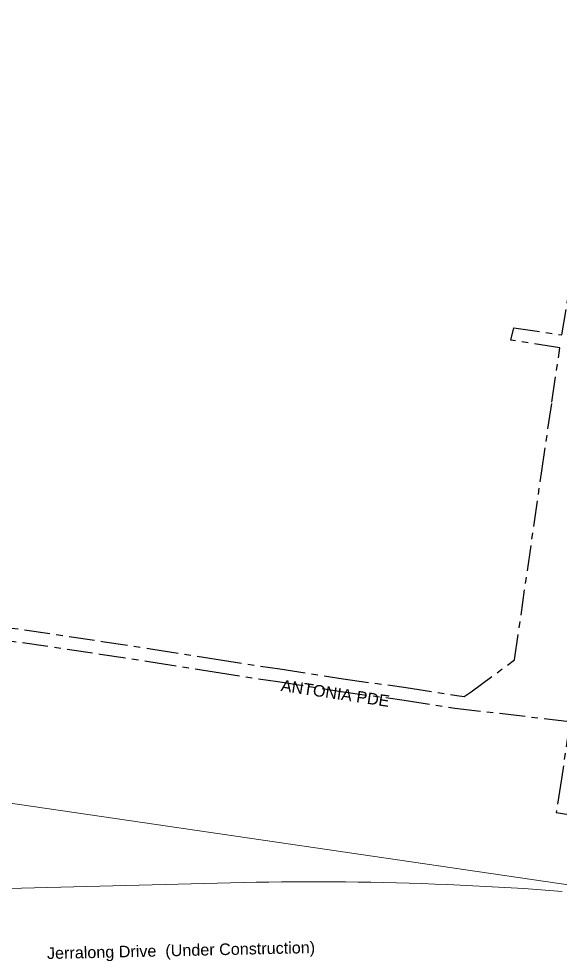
# Model space of a CAD drawing. Header units: metres. Extents: x 302924 to 304532, y 6268290 to 6269135.
# Drawn here: x 304037.7 to 304122, y 6268801.3 to 6268948.2 of the extents above; entities that cross this region are included whole.
import ezdxf

# ---------------------------------------------------------------- set-up
doc = ezdxf.new("R2010")
doc.units = ezdxf.units.M
doc.linetypes.add('Cable Exist UG', pattern=[7, 4, -1, 1, -1])
for name, color, linetype, lineweight in [('_User Miscellaneous1', 30, 'Continuous', 13), ('_User Miscellaneous5', 121, 'Continuous', 13), ('_User_HV_Exist', 1, 'Continuous', 35), ('_User_LV_Exist', 5, 'Continuous', 35), ('Mains_HV_EXT', 13, 'Continuous', 25)]:
    doc.layers.add(name, color=color, linetype=linetype, lineweight=lineweight)
doc.styles.get("Standard").update_dxf_attribs({"font": 'arial.ttf'})

msp = doc.modelspace()

# ---------------------------------------------------------------- linework, layer by layer
at = {"layer": '_User Miscellaneous5', "linetype": 'Continuous', "transparency": 33554597}
for points in [[(304155.9271, 6268808.4573), (303868.4049, 6268850.5457)], [(303995.2766, 6268811.6153), (304070.6426, 6268813.5502), (304072.6316, 6268813.5979), (304074.62, 6268813.6376), (304076.6093, 6268813.6694), (304078.5988, 6268813.6932), (304080.5877, 6268813.7091), (304082.5767, 6268813.7171), (304084.5667, 6268813.717), (304086.556, 6268813.709), (304088.5447, 6268813.693), (304090.5343, 6268813.6692), (304092.5233, 6268813.6383), (304094.5125, 6268813.5985), (304096.5009, 6268813.5507), (304098.4896, 6268813.496), (304100.4776, 6268813.4323), (304102.4657, 6268813.3616), (304104.4532, 6268813.2819), (304106.4408, 6268813.1954), (304108.4278, 6268813.1008), (304110.4149, 6268812.9973), (304112.4005, 6268812.8867), (304114.3863, 6268812.7683), (304116.3722, 6268812.6419), (304118.3566, 6268812.5075), (304120.3413, 6268812.3651), (304122.3244, 6268812.2148)], [(304122.3244, 6268812.2148), (304120.3413, 6268812.3651), (304118.3566, 6268812.5075), (304116.3722, 6268812.6419), (304114.3863, 6268812.7683), (304112.4005, 6268812.8867), (304110.4149, 6268812.9973), (304108.4278, 6268813.1008), (304106.4408, 6268813.1954), (304104.4532, 6268813.2819), (304102.4657, 6268813.3616), (304100.4776, 6268813.4323), (304098.4896, 6268813.496), (304096.5009, 6268813.5507), (304094.5125, 6268813.5985), (304092.5233, 6268813.6383), (304090.5343, 6268813.6692), (304088.5447, 6268813.693), (304086.556, 6268813.709), (304084.5667, 6268813.717), (304082.5767, 6268813.7171), (304080.5877, 6268813.7091), (304078.5988, 6268813.6932), (304076.6093, 6268813.6694), (304074.62, 6268813.6376), (304072.6316, 6268813.5979), (304070.6426, 6268813.5502), (303995.2766, 6268811.6153)]]:
    msp.add_lwpolyline(points, dxfattribs=at)
at = {"layer": 'Mains_HV_EXT', "linetype": 'Cable Exist UG'}
for points in [[(304114.3224, 6268898.1373), (304114.8111, 6268900.0393), (304122.2646, 6268898.9401), (304122.2646, 6268898.9401), (304124.0756, 6268909.7999), (304125.6849, 6268920.7967), (304125.6849, 6268920.7967), (304127.2156, 6268931.2493), (304129.022, 6268942.0082), (304129.022, 6268942.0082), (304130.4832, 6268954.62)], [(304024.7028, 6268854.9986), (304050.6633, 6268851.1842), (304058.5547, 6268849.9466), (304068.42, 6268848.3993), (304078.3389, 6268846.8759), (304088.2036, 6268845.3275), (304098.0288, 6268843.9905), (304105.8913, 6268842.7562), (304107.0566, 6268842.6098), (304108.1667, 6268843.3022), (304108.1667, 6268843.3022), (304114.9129, 6268848.3145), (304119.0968, 6268877.3708), (304120.7207, 6268888.4662), (304120.7207, 6268888.4662), (304121.9582, 6268896.9228), (304114.3224, 6268898.1373)], [(304024.393, 6268853.0228), (304050.3534, 6268849.2084), (304050.3534, 6268849.2084), (304058.2448, 6268847.9708), (304068.1101, 6268846.4234), (304078.0289, 6268844.9), (304087.8935, 6268843.3517), (304097.7187, 6268842.0147), (304105.609, 6268840.776), (304123.5266, 6268838.6846), (304123.5266, 6268838.6846), (304122.217, 6268829.7318), (304121.3778, 6268824.5002), (304206.5481, 6268811.3799), (304205.8626, 6268806.7925)]]:
    msp.add_lwpolyline(points, dxfattribs=at)

# ---------------------------------------------------------------- texts
at = {"layer": '_User Miscellaneous1', "transparency": 33554687}
msp.add_text('ANTONIA PDE', height=1.8, rotation=351.542667, dxfattribs=at).set_placement((304078.4106, 6268843.4594))
at = {"layer": '_User_HV_Exist', "transparency": 33554687}
for s, rotation, p in [('ANTONIA PDE', 351.542667, (304078.4106, 6268843.4594)), ('Jerralong Drive  (Under Construction)', 1.29022, (304042.0677, 6268801.666))]:
    msp.add_text(s, height=1.8, rotation=rotation, dxfattribs=at).set_placement(p)
at = {"layer": '_User_LV_Exist', "transparency": 33554687}
for s, rotation, p in [('ANTONIA PDE', 351.542667, (304078.4106, 6268843.4594)), ('Jerralong Drive  (Under Construction)', 1.29022, (304042.0677, 6268801.666))]:
    msp.add_text(s, height=1.8, rotation=rotation, dxfattribs=at).set_placement(p)

doc.saveas('drawing.dxf')
